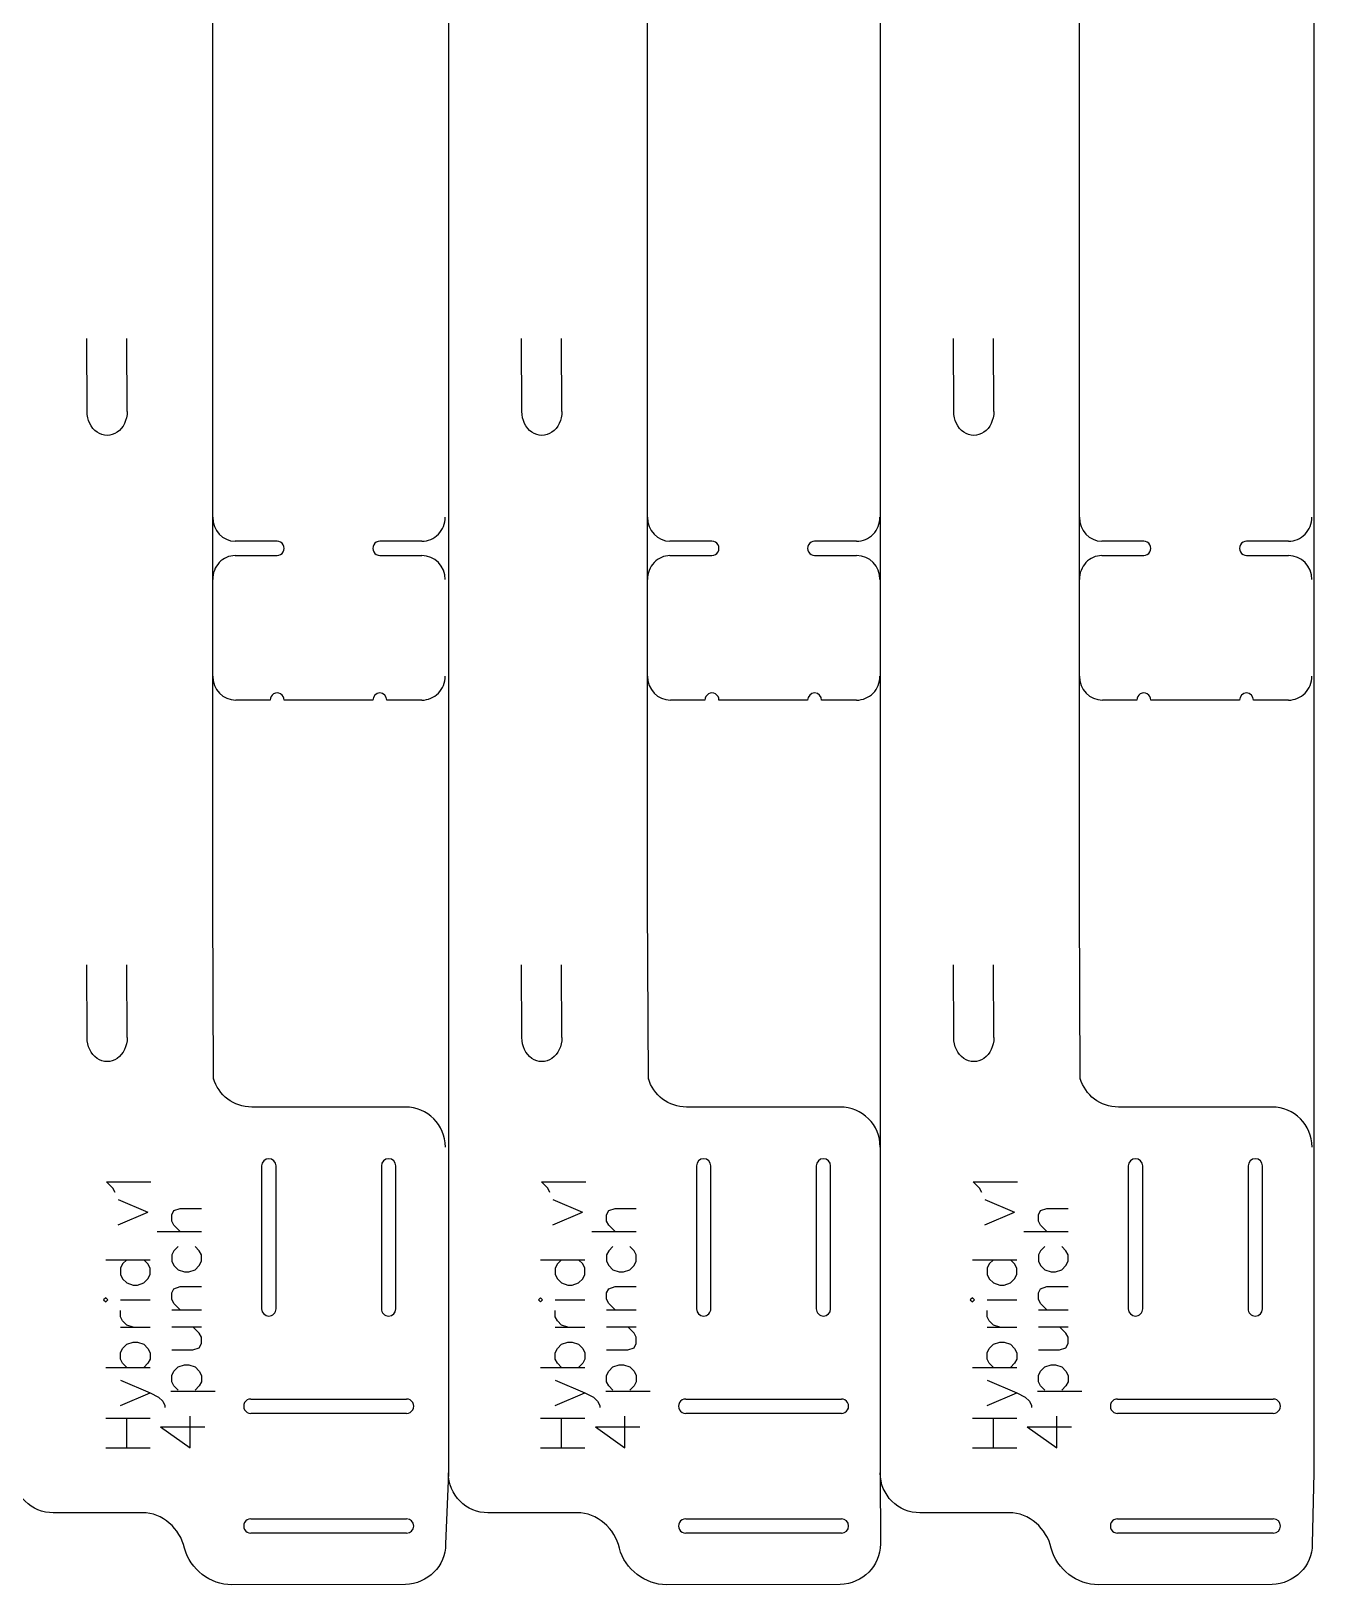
# Model space of a CAD drawing. Extents: x 8 to 984, y 25 to 710.
# Drawn here: x 389.6 to 550.2, y 321.2 to 515.8 of the extents above; entities that cross this region are included whole.
import ezdxf

# ---------------------------------------------------------------- set-up
doc = ezdxf.new("R2010")
doc.units = 0
doc.layers.add('Layer_1', color=7, linetype='CONTINUOUS')

msp = doc.modelspace()

# ---------------------------------------------------------------- linework, layer by layer
at = {"layer": 'Layer_1', "color": 7}
for p, q in [((412.319205, 406.469464), (412.319205, 656.655681)), ((466.770614, 406.469464), (466.770614, 656.655681)), ((520.852294, 406.469464), (520.852294, 656.655681)), ((441.82628, 531.72228), (441.82628, 343.774195)), ((495.90796, 531.72228), (495.90796, 343.774195)), ((550.222949, 531.72228), (550.222949, 343.774195)), ((420.388891, 451.933575), (415.128393, 451.933575)), ((438.508246, 451.933575), (433.247774, 451.933575)), ((474.8403, 451.933578), (469.579801, 451.933578)), ((492.959655, 451.933578), (487.699182, 451.933578)), ((528.92198, 451.933578), (523.661481, 451.933578)), ((547.041335, 451.933578), (541.780862, 451.933578)), ((415.128393, 450.133297), (420.388891, 450.133297)), ((433.247774, 450.133297), (438.508246, 450.133297)), ((469.579801, 450.1333), (474.8403, 450.1333)), ((487.699182, 450.1333), (492.959655, 450.1333)), ((523.661481, 450.1333), (528.92198, 450.1333)), ((541.780862, 450.1333), (547.041335, 450.1333)), ((419.513094, 432.029643), (415.194962, 432.029643)), ((432.37105, 432.030596), (421.265615, 432.030596)), ((438.508246, 432.030596), (434.124523, 432.030596)), ((473.964503, 432.029643), (469.64637, 432.029643)), ((486.822459, 432.030596), (475.717023, 432.030596)), ((492.959655, 432.030596), (488.575932, 432.030596)), ((528.046183, 432.029643), (523.72805, 432.029643)), ((540.904139, 432.030596), (529.798703, 432.030596)), ((547.041335, 432.030596), (542.657612, 432.030596)), ((412.430463, 384.590116), (412.319205, 406.469464)), ((466.881871, 384.590116), (466.770614, 406.469464)), ((520.963551, 384.590116), (520.852294, 406.469464)), ((436.451269, 381.076423), (417.217728, 381.076423)), ((490.902678, 381.076423), (471.669136, 381.076423)), ((544.984358, 381.076423), (525.750816, 381.076423)), ((441.82628, 343.774195), (441.82628, 335.267496)), ((495.90796, 343.774195), (495.90796, 335.267496)), ((550.222949, 343.774195), (550.222949, 335.267496)), ((441.82628, 335.267496), (441.486052, 326.37239)), ((495.90796, 335.267496), (495.937461, 326.37239)), ((550.222949, 335.267496), (550.019141, 326.37239)), ((403.513872, 330.270708), (392.324405, 330.273354)), ((457.965281, 330.270708), (446.775814, 330.273354)), ((512.046961, 330.270708), (500.857494, 330.273354)), ((436.443173, 321.310436), (414.686459, 321.266436)), ((490.894582, 321.310436), (469.137868, 321.266436)), ((544.976262, 321.310436), (523.219548, 321.266436))]:
    msp.add_line(p, q, dxfattribs=at)
at = {"layer": 'Layer_1', "color": 1}
for p, q in [((396.579011, 468.18214), (396.555463, 477.307461)), ((401.608713, 468.181744), (401.561961, 477.306455)), ((451.030419, 468.182143), (451.006871, 477.307464)), ((456.060122, 468.181746), (456.01337, 477.306458)), ((505.112099, 468.182143), (505.088551, 477.307464)), ((510.141802, 468.181746), (510.09505, 477.306458)), ((396.579011, 389.769652), (396.555463, 398.894973)), ((401.608713, 389.769255), (401.561961, 398.893967)), ((451.030419, 389.769652), (451.006871, 398.894973)), ((456.060122, 389.769255), (456.01337, 398.893967)), ((505.112099, 389.769652), (505.088551, 398.894973)), ((510.141802, 389.769255), (510.09505, 398.893967)), ((418.447194, 373.706692), (418.447194, 355.806677)), ((419.347174, 374.606673), (419.347174, 374.606673)), ((420.24718, 355.806677), (420.24718, 373.706692)), ((433.44719, 373.706692), (433.44719, 355.806677)), ((434.347197, 374.606673), (434.347197, 374.606673)), ((435.247177, 355.806677), (435.247177, 373.706692)), ((472.898602, 373.706692), (472.898602, 355.806677)), ((473.798583, 374.606673), (473.798583, 374.606673)), ((474.698589, 355.806677), (474.698589, 373.706692)), ((487.898599, 373.706692), (487.898599, 355.806677)), ((488.798605, 374.606673), (488.798605, 374.606673)), ((489.698586, 355.806677), (489.698586, 373.706692)), ((526.980282, 373.706692), (526.980282, 355.806677)), ((527.880262, 374.606673), (527.880262, 374.606673)), ((528.780269, 355.806677), (528.780269, 373.706692)), ((541.980279, 373.706692), (541.980279, 355.806677)), ((542.880285, 374.606673), (542.880285, 374.606673)), ((543.780266, 355.806677), (543.780266, 373.706692)), ((419.347174, 354.906671), (419.347174, 354.906671)), ((434.347197, 354.906671), (434.347197, 354.906671)), ((473.798583, 354.906671), (473.798583, 354.906671)), ((488.798605, 354.906671), (488.798605, 354.906671)), ((527.880262, 354.906671), (527.880262, 354.906671)), ((542.880285, 354.906671), (542.880285, 354.906671)), ((417.097184, 344.51979), (436.597187, 344.51979)), ((471.548592, 344.51979), (491.048596, 344.51979)), ((525.630272, 344.51979), (545.130276, 344.51979)), ((436.597187, 342.719751), (417.097184, 342.719751)), ((491.048596, 342.719777), (471.548592, 342.719777)), ((545.130276, 342.719777), (525.630272, 342.719777)), ((417.097184, 329.519794), (436.597187, 329.519794)), ((471.548592, 329.519794), (491.048596, 329.519794)), ((525.630272, 329.519794), (545.130276, 329.519794)), ((436.597187, 327.719781), (417.097184, 327.719781)), ((491.048596, 327.719781), (471.548592, 327.719781)), ((545.130276, 327.719781), (525.630272, 327.719781))]:
    msp.add_line(p, q, dxfattribs=at)
at = {"layer": 'Layer_1', "color": 5}
for p, q in [((399.825607, 370.906924), (399.031857, 371.700674)), ((399.031857, 371.700674), (404.588107, 371.700674)), ((454.277016, 370.906924), (453.483266, 371.700674)), ((453.483266, 371.700674), (459.039516, 371.700674)), ((508.358696, 370.906924), (507.564946, 371.700674)), ((507.564946, 371.700674), (513.121196, 371.700674)), ((400.09019, 370.377758), (399.825607, 370.906924)), ((454.541599, 370.377758), (454.277016, 370.906924)), ((508.623279, 370.377758), (508.358696, 370.906924)), ((400.477276, 369.515481), (404.181442, 367.927981)), ((400.477276, 366.340481), (404.181442, 367.927981)), ((407.196846, 367.593203), (407.461429, 368.122344)), ((407.461429, 368.122344), (408.255179, 368.386953)), ((408.255179, 368.386953), (410.901012, 368.386953)), ((454.928684, 369.515481), (458.632851, 367.927981)), ((454.928684, 366.340481), (458.632851, 367.927981)), ((461.648254, 367.593203), (461.912838, 368.12237)), ((461.912838, 368.12237), (462.706588, 368.386953)), ((462.706588, 368.386953), (465.352421, 368.386953)), ((509.010364, 369.515481), (512.714531, 367.927981)), ((509.010364, 366.340481), (512.714531, 367.927981)), ((515.729934, 367.593203), (515.994518, 368.12237)), ((515.994518, 368.12237), (516.788268, 368.386953)), ((516.788268, 368.386953), (519.434101, 368.386953)), ((407.196846, 366.799453), (407.196846, 367.593203)), ((407.461429, 366.270287), (407.196846, 366.799453)), ((408.255179, 365.476537), (407.461429, 366.270287)), ((461.648254, 366.799453), (461.648254, 367.593203)), ((461.912838, 366.270287), (461.648254, 366.799453)), ((462.706588, 365.476537), (461.912838, 366.270287)), ((515.729934, 366.799453), (515.729934, 367.593203)), ((515.994518, 366.270287), (515.729934, 366.799453)), ((516.788268, 365.476537), (515.994518, 366.270287)), ((405.344762, 365.476537), (410.901012, 365.476537)), ((459.796171, 365.476537), (465.352421, 365.476537)), ((513.877851, 365.476537), (519.434101, 365.476537)), ((398.920626, 361.964272), (404.476876, 361.964272)), ((401.566459, 361.964272), (401.037293, 361.435106)), ((404.212293, 361.435106), (403.683126, 361.964272)), ((407.461429, 363.095287), (407.196846, 362.566094)), ((407.196846, 362.566094), (407.196846, 361.772344)), ((407.990596, 363.624453), (407.461429, 363.095287)), ((410.636429, 363.095287), (410.107262, 363.624453)), ((410.901012, 362.566094), (410.636429, 363.095287)), ((410.901012, 361.772344), (410.901012, 362.566094)), ((453.372035, 361.964272), (458.928285, 361.964272)), ((456.017868, 361.964272), (455.488701, 361.435106)), ((458.663701, 361.435106), (458.134535, 361.964272)), ((461.912838, 363.095287), (461.648254, 362.56612)), ((461.648254, 362.56612), (461.648254, 361.77237)), ((462.442004, 363.624453), (461.912838, 363.095287)), ((465.087838, 363.095287), (464.558671, 363.624453)), ((465.352421, 362.56612), (465.087838, 363.095287)), ((465.352421, 361.77237), (465.352421, 362.56612)), ((507.453715, 361.964272), (513.009965, 361.964272)), ((510.099548, 361.964272), (509.570381, 361.435106)), ((512.745381, 361.435106), (512.216215, 361.964272)), ((515.994518, 363.095287), (515.729934, 362.56612)), ((515.729934, 362.56612), (515.729934, 361.77237)), ((516.523684, 363.624453), (515.994518, 363.095287)), ((519.169518, 363.095287), (518.640351, 363.624453)), ((519.434101, 362.56612), (519.169518, 363.095287)), ((519.434101, 361.77237), (519.434101, 362.56612)), ((401.037293, 361.435106), (400.772709, 360.905913)), ((400.772709, 360.905913), (400.772709, 360.112163)), ((400.772709, 360.112163), (401.037293, 359.583022)), ((404.476876, 360.905913), (404.212293, 361.435106)), ((404.212293, 359.583022), (404.476876, 360.112163)), ((404.476876, 360.112163), (404.476876, 360.905913)), ((407.196846, 361.772344), (407.461429, 361.243203)), ((407.461429, 361.243203), (407.990596, 360.714037)), ((407.990596, 360.714037), (408.784346, 360.449453)), ((408.784346, 360.449453), (409.313512, 360.449453)), ((409.313512, 360.449453), (410.107262, 360.714037)), ((410.107262, 360.714037), (410.636429, 361.243203)), ((410.636429, 361.243203), (410.901012, 361.772344)), ((455.488701, 361.435106), (455.224118, 360.905939)), ((455.224118, 360.905939), (455.224118, 360.112189)), ((455.224118, 360.112189), (455.488701, 359.583022)), ((458.928285, 360.905939), (458.663701, 361.435106)), ((458.663701, 359.583022), (458.928285, 360.112189)), ((458.928285, 360.112189), (458.928285, 360.905939)), ((461.648254, 361.77237), (461.912838, 361.243203)), ((461.912838, 361.243203), (462.442004, 360.714037)), ((462.442004, 360.714037), (463.235754, 360.449453)), ((463.235754, 360.449453), (463.764921, 360.449453)), ((463.764921, 360.449453), (464.558671, 360.714037)), ((464.558671, 360.714037), (465.087838, 361.243203)), ((465.087838, 361.243203), (465.352421, 361.77237)), ((509.570381, 361.435106), (509.305798, 360.905939)), ((509.305798, 360.905939), (509.305798, 360.112189)), ((509.305798, 360.112189), (509.570381, 359.583022)), ((513.009965, 360.905939), (512.745381, 361.435106)), ((512.745381, 359.583022), (513.009965, 360.112189)), ((513.009965, 360.112189), (513.009965, 360.905939)), ((515.729934, 361.77237), (515.994518, 361.243203)), ((515.994518, 361.243203), (516.523684, 360.714037)), ((516.523684, 360.714037), (517.317434, 360.449453)), ((517.317434, 360.449453), (517.846601, 360.449453)), ((517.846601, 360.449453), (518.640351, 360.714037)), ((518.640351, 360.714037), (519.169518, 361.243203)), ((519.169518, 361.243203), (519.434101, 361.77237)), ((401.037293, 359.583022), (401.566459, 359.053856)), ((401.566459, 359.053856), (402.360209, 358.789272)), ((402.360209, 358.789272), (402.889376, 358.789272)), ((402.889376, 358.789272), (403.683126, 359.053856)), ((403.683126, 359.053856), (404.212293, 359.583022)), ((407.196846, 357.803594), (407.461429, 358.332787)), ((407.461429, 358.332787), (408.255179, 358.597344)), ((408.255179, 358.597344), (410.901012, 358.597344)), ((455.488701, 359.583022), (456.017868, 359.053856)), ((456.017868, 359.053856), (456.811618, 358.789272)), ((456.811618, 358.789272), (457.340785, 358.789272)), ((457.340785, 358.789272), (458.134535, 359.053856)), ((458.134535, 359.053856), (458.663701, 359.583022)), ((461.648254, 357.80362), (461.912838, 358.332787)), ((461.912838, 358.332787), (462.706588, 358.59737)), ((462.706588, 358.59737), (465.352421, 358.59737)), ((509.570381, 359.583022), (510.099548, 359.053856)), ((510.099548, 359.053856), (510.893298, 358.789272)), ((510.893298, 358.789272), (511.422465, 358.789272)), ((511.422465, 358.789272), (512.216215, 359.053856)), ((512.216215, 359.053856), (512.745381, 359.583022)), ((515.729934, 357.80362), (515.994518, 358.332787)), ((515.994518, 358.332787), (516.788268, 358.59737)), ((516.788268, 358.59737), (519.434101, 358.59737)), ((398.920626, 357.201772), (398.656043, 356.937163)), ((398.656043, 356.937163), (398.920626, 356.672606)), ((399.185209, 356.937163), (398.920626, 357.201772)), ((398.920626, 356.672606), (399.185209, 356.937163)), ((400.772709, 356.937163), (404.476876, 356.937163)), ((407.196846, 357.009844), (407.196846, 357.803594)), ((407.461429, 356.480703), (407.196846, 357.009844)), ((408.255179, 355.686953), (407.461429, 356.480703)), ((453.372035, 357.201772), (453.107451, 356.937189)), ((453.107451, 356.937189), (453.372035, 356.672606)), ((453.636618, 356.937189), (453.372035, 357.201772)), ((453.372035, 356.672606), (453.636618, 356.937189)), ((455.224118, 356.937189), (458.928285, 356.937189)), ((461.648254, 357.00987), (461.648254, 357.80362)), ((461.912838, 356.480703), (461.648254, 357.00987)), ((462.706588, 355.686953), (461.912838, 356.480703)), ((507.453715, 357.201772), (507.189131, 356.937189)), ((507.189131, 356.937189), (507.453715, 356.672606)), ((507.718298, 356.937189), (507.453715, 357.201772)), ((507.453715, 356.672606), (507.718298, 356.937189)), ((509.305798, 356.937189), (513.009965, 356.937189)), ((515.729934, 357.00987), (515.729934, 357.80362)), ((515.994518, 356.480703), (515.729934, 357.00987)), ((516.788268, 355.686953), (515.994518, 356.480703)), ((400.772709, 354.820522), (400.772709, 355.614272)), ((401.037293, 354.291356), (400.772709, 354.820522)), ((401.566459, 353.762163), (401.037293, 354.291356)), ((407.196846, 355.686953), (410.901012, 355.686953)), ((455.224118, 354.820522), (455.224118, 355.614272)), ((455.488701, 354.291356), (455.224118, 354.820522)), ((456.017868, 353.762189), (455.488701, 354.291356)), ((461.648254, 355.686953), (465.352421, 355.686953)), ((509.305798, 354.820522), (509.305798, 355.614272)), ((509.570381, 354.291356), (509.305798, 354.820522)), ((510.099548, 353.762189), (509.570381, 354.291356)), ((515.729934, 355.686953), (519.434101, 355.686953)), ((400.772709, 353.497606), (404.476876, 353.497606)), ((402.360209, 353.497606), (401.566459, 353.762163)), ((407.196846, 353.570287), (410.901012, 353.570287)), ((410.636429, 352.776537), (409.842679, 353.570287)), ((410.901012, 352.247344), (410.636429, 352.776537)), ((410.901012, 351.453594), (410.901012, 352.247344)), ((455.224118, 353.497606), (458.928285, 353.497606)), ((456.811618, 353.497606), (456.017868, 353.762189)), ((461.648254, 353.570287), (465.352421, 353.570287)), ((465.087838, 352.776537), (464.294088, 353.570287)), ((465.352421, 352.24737), (465.087838, 352.776537)), ((465.352421, 351.45362), (465.352421, 352.24737)), ((509.305798, 353.497606), (513.009965, 353.497606)), ((510.893298, 353.497606), (510.099548, 353.762189)), ((515.729934, 353.570287), (519.434101, 353.570287)), ((519.169518, 352.776537), (518.375768, 353.570287)), ((519.434101, 352.24737), (519.169518, 352.776537)), ((519.434101, 351.45362), (519.434101, 352.24737)), ((400.772709, 350.322606), (401.037293, 350.851772)), ((400.772709, 349.528856), (400.772709, 350.322606)), ((401.037293, 350.851772), (401.566459, 351.380913)), ((401.566459, 351.380913), (402.360209, 351.645522)), ((402.360209, 351.645522), (402.889376, 351.645522)), ((402.889376, 351.645522), (403.683126, 351.380913)), ((403.683126, 351.380913), (404.212293, 350.851772)), ((404.212293, 350.851772), (404.476876, 350.322606)), ((404.476876, 350.322606), (404.476876, 349.528856)), ((407.196846, 350.659844), (409.842679, 350.659844)), ((409.842679, 350.659844), (410.636429, 350.924453)), ((410.636429, 350.924453), (410.901012, 351.453594)), ((455.224118, 350.322606), (455.488701, 350.851772)), ((455.224118, 349.528856), (455.224118, 350.322606)), ((455.488701, 350.851772), (456.017868, 351.380939)), ((456.017868, 351.380939), (456.811618, 351.645522)), ((456.811618, 351.645522), (457.340785, 351.645522)), ((457.340785, 351.645522), (458.134535, 351.380939)), ((458.134535, 351.380939), (458.663701, 350.851772)), ((458.663701, 350.851772), (458.928285, 350.322606)), ((458.928285, 350.322606), (458.928285, 349.528856)), ((461.648254, 350.65987), (464.294088, 350.65987)), ((464.294088, 350.65987), (465.087838, 350.924453)), ((465.087838, 350.924453), (465.352421, 351.45362)), ((509.305798, 350.322606), (509.570381, 350.851772)), ((509.305798, 349.528856), (509.305798, 350.322606)), ((509.570381, 350.851772), (510.099548, 351.380939)), ((510.099548, 351.380939), (510.893298, 351.645522)), ((510.893298, 351.645522), (511.422465, 351.645522)), ((511.422465, 351.645522), (512.216215, 351.380939)), ((512.216215, 351.380939), (512.745381, 350.851772)), ((512.745381, 350.851772), (513.009965, 350.322606)), ((513.009965, 350.322606), (513.009965, 349.528856)), ((515.729934, 350.65987), (518.375768, 350.65987)), ((518.375768, 350.65987), (519.169518, 350.924453)), ((519.169518, 350.924453), (519.434101, 351.45362)), ((398.920626, 348.470522), (404.476876, 348.470522)), ((401.037293, 348.999663), (400.772709, 349.528856)), ((401.566459, 348.470522), (401.037293, 348.999663)), ((404.212293, 348.999663), (403.683126, 348.470522)), ((404.476876, 349.528856), (404.212293, 348.999663)), ((407.461429, 348.014037), (407.990596, 348.543203)), ((407.990596, 348.543203), (408.784346, 348.807787)), ((408.784346, 348.807787), (409.313512, 348.807787)), ((409.313512, 348.807787), (410.107262, 348.543203)), ((410.107262, 348.543203), (410.636429, 348.014037)), ((453.372035, 348.470522), (458.928285, 348.470522)), ((455.488701, 348.999689), (455.224118, 349.528856)), ((456.017868, 348.470522), (455.488701, 348.999689)), ((458.663701, 348.999689), (458.134535, 348.470522)), ((458.928285, 349.528856), (458.663701, 348.999689)), ((461.912838, 348.014037), (462.442004, 348.543203)), ((462.442004, 348.543203), (463.235754, 348.807787)), ((463.235754, 348.807787), (463.764921, 348.807787)), ((463.764921, 348.807787), (464.558671, 348.543203)), ((464.558671, 348.543203), (465.087838, 348.014037)), ((507.453715, 348.470522), (513.009965, 348.470522)), ((509.570381, 348.999689), (509.305798, 349.528856)), ((510.099548, 348.470522), (509.570381, 348.999689)), ((512.745381, 348.999689), (512.216215, 348.470522)), ((513.009965, 349.528856), (512.745381, 348.999689)), ((515.994518, 348.014037), (516.523684, 348.543203)), ((516.523684, 348.543203), (517.317434, 348.807787)), ((517.317434, 348.807787), (517.846601, 348.807787)), ((517.846601, 348.807787), (518.640351, 348.543203)), ((518.640351, 348.543203), (519.169518, 348.014037)), ((400.772709, 346.883022), (404.476876, 345.295522)), ((407.196846, 347.484844), (407.461429, 348.014037)), ((407.196846, 346.691094), (407.196846, 347.484844)), ((407.461429, 346.161953), (407.196846, 346.691094)), ((410.636429, 348.014037), (410.901012, 347.484844)), ((410.901012, 346.691094), (410.636429, 346.161953)), ((410.901012, 347.484844), (410.901012, 346.691094)), ((455.224118, 346.883022), (458.928285, 345.295522)), ((461.648254, 347.48487), (461.912838, 348.014037)), ((461.648254, 346.69112), (461.648254, 347.48487)), ((461.912838, 346.161953), (461.648254, 346.69112)), ((465.087838, 348.014037), (465.352421, 347.48487)), ((465.352421, 346.69112), (465.087838, 346.161953)), ((465.352421, 347.48487), (465.352421, 346.69112)), ((509.305798, 346.883022), (513.009965, 345.295522)), ((515.729934, 347.48487), (515.994518, 348.014037)), ((515.729934, 346.69112), (515.729934, 347.48487)), ((515.994518, 346.161953), (515.729934, 346.69112)), ((519.169518, 348.014037), (519.434101, 347.48487)), ((519.434101, 346.69112), (519.169518, 346.161953)), ((519.434101, 347.48487), (519.434101, 346.69112)), ((400.772709, 343.708022), (404.476876, 345.295522)), ((404.476876, 345.295522), (405.535209, 344.766356)), ((405.535209, 344.766356), (406.064376, 344.237163)), ((407.085615, 345.521529), (412.641865, 345.521529)), ((407.990596, 345.632787), (407.461429, 346.161953)), ((410.636429, 346.161953), (410.107262, 345.632787)), ((455.224118, 343.708022), (458.928285, 345.295522)), ((458.928285, 345.295522), (459.986618, 344.766356)), ((459.986618, 344.766356), (460.515785, 344.237189)), ((461.537024, 345.521529), (467.093274, 345.521529)), ((462.442004, 345.632787), (461.912838, 346.161953)), ((465.087838, 346.161953), (464.558671, 345.632787)), ((509.305798, 343.708022), (513.009965, 345.295522)), ((513.009965, 345.295522), (514.068298, 344.766356)), ((514.068298, 344.766356), (514.597465, 344.237189)), ((515.618704, 345.521529), (521.174954, 345.521529)), ((516.523684, 345.632787), (515.994518, 346.161953)), ((519.169518, 346.161953), (518.640351, 345.632787)), ((406.064376, 344.237163), (406.328959, 343.708022)), ((406.328959, 343.708022), (406.328959, 343.443413)), ((460.515785, 344.237189), (460.780368, 343.708022)), ((460.780368, 343.708022), (460.780368, 343.443439)), ((514.597465, 344.237189), (514.862048, 343.708022)), ((514.862048, 343.708022), (514.862048, 343.443439)), ((398.920626, 342.120522), (404.476876, 342.120522)), ((401.566459, 338.416356), (401.566459, 342.120522)), ((405.789712, 341.047425), (409.493879, 338.401565)), ((405.789712, 341.047425), (411.345962, 341.047425)), ((409.493879, 338.401565), (409.493879, 342.370315)), ((453.372035, 342.120522), (458.928285, 342.120522)), ((456.017868, 338.416356), (456.017868, 342.120522)), ((460.241121, 341.047425), (463.945288, 338.401592)), ((460.241121, 341.047425), (465.797371, 341.047425)), ((463.945288, 338.401592), (463.945288, 342.370342)), ((507.453715, 342.120522), (513.009965, 342.120522)), ((510.099548, 338.416356), (510.099548, 342.120522)), ((514.322801, 341.047425), (518.026968, 338.401592)), ((514.322801, 341.047425), (519.879051, 341.047425)), ((518.026968, 338.401592), (518.026968, 342.370342)), ((398.920626, 338.416356), (404.476876, 338.416356)), ((453.372035, 338.416356), (458.928285, 338.416356)), ((507.453715, 338.416356), (513.009965, 338.416356))]:
    msp.add_line(p, q, dxfattribs=at)
at = {"layer": 'Layer_1', "color": 1}
for points in [[(397.836284, 465.579699), (397.058171, 466.116142), (396.579011, 467.107562), (396.579011, 468.180474)], [(401.608713, 468.180447), (401.608713, 467.107509), (401.129368, 466.116142), (400.351228, 465.579699)], [(452.287693, 465.579701), (451.50958, 466.116144), (451.030419, 467.107564), (451.030419, 468.180476)], [(456.060122, 468.18045), (456.060122, 467.107511), (455.580776, 466.116144), (454.802637, 465.579701)], [(506.369373, 465.579701), (505.59126, 466.116144), (505.112099, 467.107564), (505.112099, 468.180476)], [(510.141802, 468.18045), (510.141802, 467.107511), (509.662456, 466.116144), (508.884317, 465.579701)], [(400.351228, 465.579699), (399.573115, 465.04323), (398.614424, 465.04323), (397.836284, 465.579699)], [(454.802637, 465.579701), (454.024524, 465.043232), (453.065832, 465.043232), (452.287693, 465.579701)], [(508.884317, 465.579701), (508.106204, 465.043232), (507.147513, 465.043232), (506.369373, 465.579701)], [(397.836284, 387.167211), (397.058145, 387.703653), (396.579011, 388.695074), (396.579011, 389.767985)], [(401.608713, 389.767933), (401.608713, 388.695021), (401.129368, 387.703653), (400.351228, 387.167211)], [(452.287693, 387.167211), (451.509553, 387.703653), (451.030419, 388.695074), (451.030419, 389.767985)], [(456.060122, 389.767933), (456.060122, 388.695021), (455.580776, 387.703653), (454.802637, 387.167211)], [(506.369373, 387.167211), (505.591233, 387.703653), (505.112099, 388.695074), (505.112099, 389.767985)], [(510.141802, 389.767933), (510.141802, 388.695021), (509.662456, 387.703653), (508.884317, 387.167211)], [(400.351228, 387.167211), (399.573115, 386.630741), (398.614424, 386.630741), (397.836284, 387.167211)], [(454.802637, 387.167211), (454.024524, 386.630741), (453.065832, 386.630741), (452.287693, 387.167211)], [(508.884317, 387.167211), (508.106204, 386.630741), (507.147513, 386.630741), (506.369373, 387.167211)], [(419.347174, 374.606673), (418.850127, 374.606646), (418.447194, 374.203712), (418.447194, 373.706692)], [(420.24718, 373.706692), (420.247154, 374.203739), (419.84422, 374.606673), (419.347174, 374.606673)], [(434.347197, 374.606673), (433.85015, 374.606673), (433.44719, 374.203739), (433.44719, 373.706692)], [(435.247177, 373.706692), (435.24715, 374.203712), (434.844216, 374.606646), (434.347197, 374.606673)], [(473.798583, 374.606673), (473.301536, 374.606646), (472.898602, 374.203712), (472.898602, 373.706692)], [(474.698589, 373.706692), (474.698563, 374.203739), (474.295629, 374.606673), (473.798583, 374.606673)], [(488.798605, 374.606673), (488.301559, 374.606673), (487.898599, 374.203739), (487.898599, 373.706692)], [(489.698586, 373.706692), (489.698559, 374.203712), (489.295625, 374.606646), (488.798605, 374.606673)], [(527.880262, 374.606673), (527.383216, 374.606646), (526.980282, 374.203712), (526.980282, 373.706692)], [(528.780269, 373.706692), (528.780243, 374.203739), (528.377309, 374.606673), (527.880263, 374.606673)], [(542.880285, 374.606673), (542.383239, 374.606673), (541.980279, 374.203739), (541.980279, 373.706692)], [(543.780266, 373.706692), (543.780239, 374.203712), (543.377305, 374.606646), (542.880285, 374.606673)], [(418.447194, 355.806677), (418.447194, 355.309605), (418.850127, 354.906671), (419.347174, 354.906671)], [(419.347174, 354.906671), (419.585854, 354.906644), (419.814772, 355.001471), (419.983576, 355.170249)], [(419.983576, 355.170249), (420.152354, 355.339053), (420.24718, 355.56797), (420.24718, 355.806677)], [(433.44719, 355.806677), (433.44719, 355.56797), (433.54199, 355.339053), (433.710794, 355.170249)], [(433.710794, 355.170249), (433.879572, 355.001471), (434.10849, 354.906644), (434.347197, 354.906671)], [(434.347197, 354.906671), (434.844243, 354.906671), (435.247177, 355.309605), (435.247177, 355.806677)], [(472.898602, 355.806677), (472.898602, 355.309605), (473.301536, 354.906671), (473.798583, 354.906671)], [(473.798583, 354.906671), (474.037263, 354.906671), (474.266181, 355.001471), (474.434985, 355.170275)], [(474.434985, 355.170275), (474.603763, 355.339053), (474.698589, 355.56797), (474.698589, 355.806677)], [(487.898599, 355.806677), (487.898599, 355.56797), (487.993399, 355.339053), (488.162203, 355.170275)], [(488.162203, 355.170275), (488.330981, 355.001471), (488.559898, 354.906671), (488.798605, 354.906671)], [(488.798605, 354.906671), (489.295652, 354.906671), (489.698586, 355.309605), (489.698586, 355.806677)], [(526.980282, 355.806677), (526.980282, 355.309605), (527.383216, 354.906671), (527.880262, 354.906671)], [(527.880262, 354.906671), (528.118943, 354.906671), (528.347861, 355.001471), (528.516665, 355.170275)], [(528.516665, 355.170275), (528.685443, 355.339053), (528.780269, 355.56797), (528.780269, 355.806677)], [(541.980279, 355.806677), (541.980279, 355.56797), (542.075079, 355.339053), (542.243883, 355.170275)], [(542.243883, 355.170275), (542.412661, 355.001471), (542.641578, 354.906671), (542.880285, 354.906671)], [(542.880285, 354.906671), (543.377332, 354.906671), (543.780266, 355.309605), (543.780266, 355.806677)], [(417.097184, 344.51979), (416.775635, 344.51979), (416.478508, 344.348235), (416.317747, 344.069761)], [(437.376596, 344.069761), (437.215836, 344.348235), (436.918709, 344.51979), (436.597187, 344.51979)], [(471.548592, 344.51979), (471.227044, 344.51979), (470.929917, 344.348235), (470.769156, 344.069787)], [(491.828005, 344.069787), (491.667244, 344.348235), (491.370117, 344.51979), (491.048596, 344.51979)], [(525.630272, 344.51979), (525.308724, 344.51979), (525.011597, 344.348235), (524.850836, 344.069787)], [(545.909685, 344.069787), (545.748924, 344.348235), (545.451797, 344.51979), (545.130276, 344.51979)], [(416.317747, 344.069761), (416.156987, 343.791313), (416.156987, 343.448228), (416.317747, 343.16978)], [(416.317747, 343.16978), (416.478508, 342.891306), (416.775635, 342.719751), (417.097184, 342.719751)], [(436.597187, 342.719751), (436.918709, 342.719751), (437.215836, 342.891306), (437.376596, 343.16978)], [(437.376596, 343.16978), (437.537384, 343.448228), (437.537384, 343.791313), (437.376596, 344.069761)], [(470.769156, 344.069787), (470.608395, 343.791313), (470.608395, 343.448228), (470.769156, 343.16978)], [(470.769156, 343.16978), (470.929917, 342.891306), (471.227044, 342.719777), (471.548592, 342.719777)], [(491.048596, 342.719777), (491.370117, 342.719777), (491.667244, 342.891306), (491.828005, 343.16978)], [(491.828005, 343.16978), (491.988793, 343.448228), (491.988793, 343.791313), (491.828005, 344.069787)], [(524.850836, 344.069787), (524.690075, 343.791313), (524.690075, 343.448228), (524.850836, 343.16978)], [(524.850836, 343.16978), (525.011597, 342.891306), (525.308724, 342.719777), (525.630272, 342.719777)], [(545.130276, 342.719777), (545.451797, 342.719777), (545.748924, 342.891306), (545.909685, 343.16978)], [(545.909685, 343.16978), (546.070472, 343.448228), (546.070472, 343.791313), (545.909685, 344.069787)], [(416.317747, 329.069791), (416.156987, 328.791317), (416.156987, 328.448231), (416.317747, 328.169784)], [(417.097184, 329.519794), (416.775635, 329.519794), (416.478508, 329.348238), (416.317747, 329.069791)], [(437.497194, 328.619787), (437.497194, 329.116834), (437.094233, 329.519794), (436.597187, 329.519794)], [(470.769156, 329.069791), (470.608395, 328.791317), (470.608395, 328.448231), (470.769156, 328.169784)], [(471.548592, 329.519794), (471.227044, 329.519794), (470.929917, 329.348238), (470.769156, 329.069791)], [(491.948602, 328.619787), (491.948602, 329.116834), (491.545642, 329.519794), (491.048596, 329.519794)], [(524.850836, 329.069791), (524.690075, 328.791317), (524.690075, 328.448231), (524.850836, 328.169784)], [(525.630272, 329.519794), (525.308724, 329.519794), (525.011597, 329.348238), (524.850836, 329.069791)], [(546.030282, 328.619787), (546.030282, 329.116834), (545.627322, 329.519794), (545.130276, 329.519794)], [(416.317747, 328.169784), (416.478508, 327.89131), (416.775635, 327.719781), (417.097184, 327.719781)], [(436.597187, 327.719781), (437.094233, 327.719781), (437.497194, 328.122715), (437.497194, 328.619787)], [(470.769156, 328.169784), (470.929917, 327.89131), (471.227044, 327.719781), (471.548592, 327.719781)], [(491.048596, 327.719781), (491.545642, 327.719781), (491.948602, 328.122715), (491.948602, 328.619787)], [(524.850836, 328.169784), (525.011597, 327.89131), (525.308724, 327.719781), (525.630272, 327.719781)], [(545.130276, 327.719781), (545.627322, 327.719781), (546.030282, 328.122715), (546.030282, 328.619787)]]:
    msp.add_open_spline(points, degree=3, dxfattribs=at)
at = {"layer": 'Layer_1', "color": 7}
for points in [[(412.314813, 454.936411), (412.314813, 453.278294), (413.575579, 451.934128), (415.1308, 451.934131)], [(440.574748, 452.812386), (441.122805, 453.375081), (441.430727, 454.138258), (441.430727, 454.93403)], [(466.766222, 454.936414), (466.766222, 453.278296), (468.026988, 451.934131), (469.582209, 451.934134)], [(495.026156, 452.812389), (495.574214, 453.375083), (495.882136, 454.138261), (495.882136, 454.934032)], [(520.847902, 454.936414), (520.847902, 453.278296), (522.108668, 451.934131), (523.663889, 451.934134)], [(549.107836, 452.812389), (549.655894, 453.375083), (549.963816, 454.138261), (549.963816, 454.934032)], [(421.148166, 451.483506), (420.991559, 451.762009), (420.702105, 451.933575), (420.388891, 451.933575)], [(421.148166, 450.583367), (421.304773, 450.86187), (421.304773, 451.205003), (421.148166, 451.483506)], [(432.488472, 451.483506), (432.331865, 451.205003), (432.331865, 450.86187), (432.488472, 450.583367)], [(433.247774, 451.933575), (432.934533, 451.933575), (432.645106, 451.762009), (432.488472, 451.483506)], [(438.508246, 451.933575), (439.283316, 451.933573), (440.026663, 452.249691), (440.574748, 452.812386)], [(475.599575, 451.483508), (475.442968, 451.762011), (475.153514, 451.933578), (474.8403, 451.933578)], [(475.599575, 450.583369), (475.756182, 450.861873), (475.756182, 451.205005), (475.599575, 451.483508)], [(486.939881, 451.483508), (486.783274, 451.205005), (486.783274, 450.861873), (486.939881, 450.583369)], [(487.699182, 451.933578), (487.385942, 451.933578), (487.096514, 451.762011), (486.939881, 451.483508)], [(492.959655, 451.933578), (493.734725, 451.933575), (494.478072, 452.249694), (495.026156, 452.812389)], [(529.681255, 451.483508), (529.524648, 451.762011), (529.235194, 451.933578), (528.92198, 451.933578)], [(529.681255, 450.583369), (529.837862, 450.861873), (529.837862, 451.205005), (529.681255, 451.483508)], [(541.021561, 451.483508), (540.864954, 451.205005), (540.864954, 450.861873), (541.021561, 450.583369)], [(541.780862, 451.933578), (541.467622, 451.933578), (541.178194, 451.762011), (541.021561, 451.483508)], [(547.041335, 451.933578), (547.816405, 451.933575), (548.559752, 452.249694), (549.107836, 452.812389)], [(415.1308, 450.132768), (414.383934, 450.132771), (413.667681, 449.816456), (413.139572, 449.253412)], [(420.388891, 450.133297), (420.702105, 450.133297), (420.991559, 450.304864), (421.148166, 450.583367)], [(432.488472, 450.583367), (432.645106, 450.304864), (432.934533, 450.133297), (433.247774, 450.133297)], [(441.430727, 447.132869), (441.430701, 448.789965), (440.122284, 450.1333), (438.508246, 450.133297)], [(469.582209, 450.132771), (468.835343, 450.132773), (468.11909, 449.816459), (467.590981, 449.253415)], [(474.8403, 450.1333), (475.153514, 450.1333), (475.442968, 450.304866), (475.599575, 450.583369)], [(486.939881, 450.583369), (487.096514, 450.304866), (487.385942, 450.1333), (487.699182, 450.1333)], [(495.882136, 447.132872), (495.88211, 448.789968), (494.573692, 450.133303), (492.959655, 450.1333)], [(523.663889, 450.132771), (522.917023, 450.132773), (522.20077, 449.816459), (521.672661, 449.253415)], [(528.92198, 450.1333), (529.235194, 450.1333), (529.524648, 450.304866), (529.681255, 450.583369)], [(541.021561, 450.583369), (541.178194, 450.304866), (541.467622, 450.1333), (541.780862, 450.1333)], [(549.963816, 447.132872), (549.96379, 448.789968), (548.655372, 450.133303), (547.041335, 450.1333)], [(413.139573, 449.253412), (412.611491, 448.690371), (412.314813, 447.926723), (412.314813, 447.130462)], [(467.590981, 449.253415), (467.062899, 448.690374), (466.766222, 447.926725), (466.766222, 447.130464)], [(521.672661, 449.253415), (521.144579, 448.690374), (520.847902, 447.926725), (520.847902, 447.130464)], [(412.316242, 435.032003), (412.316216, 433.373859), (413.60508, 432.029643), (415.194962, 432.029643)], [(440.574748, 432.909409), (441.122805, 433.472099), (441.430727, 434.235263), (441.430727, 435.03105)], [(466.767651, 435.032003), (466.767624, 433.373859), (468.056489, 432.029643), (469.64637, 432.029643)], [(495.026156, 432.909409), (495.574214, 433.472099), (495.882136, 434.235263), (495.882136, 435.03105)], [(520.849331, 435.032003), (520.849304, 433.373859), (522.138169, 432.029643), (523.72805, 432.029643)], [(549.107836, 432.909409), (549.655894, 433.472099), (549.963816, 434.235263), (549.963816, 435.03105)], [(419.950477, 432.810138), (419.679226, 432.649324), (419.512115, 432.35217), (419.512115, 432.030596)], [(420.827226, 432.810138), (420.555976, 432.970925), (420.221754, 432.970925), (419.950477, 432.810138)], [(421.265588, 432.030596), (421.265588, 432.35217), (421.098504, 432.649324), (420.827226, 432.810138)], [(433.247774, 432.927004), (432.764988, 432.927004), (432.373035, 432.526266), (432.37105, 432.030596)], [(434.124523, 432.030596), (434.121877, 432.526266), (433.730585, 432.927004), (433.247774, 432.927004)], [(438.508246, 432.030596), (439.283316, 432.030596), (440.026663, 432.346693), (440.574748, 432.909409)], [(474.401885, 432.810138), (474.130635, 432.649324), (473.963524, 432.35217), (473.963524, 432.030596)], [(475.278635, 432.810138), (475.007384, 432.970925), (474.673163, 432.970925), (474.401885, 432.810138)], [(475.716997, 432.030596), (475.716997, 432.35217), (475.549913, 432.649324), (475.278635, 432.810138)], [(487.699182, 432.927004), (487.216397, 432.927004), (486.824443, 432.526266), (486.822459, 432.030596)], [(488.575932, 432.030596), (488.573286, 432.526266), (488.181994, 432.927004), (487.699182, 432.927004)], [(492.959655, 432.030596), (493.734725, 432.030596), (494.478072, 432.346693), (495.026156, 432.909409)], [(528.483565, 432.810138), (528.212315, 432.649324), (528.045204, 432.35217), (528.045204, 432.030596)], [(529.360315, 432.810138), (529.089064, 432.970925), (528.754843, 432.970925), (528.483565, 432.810138)], [(529.798677, 432.030596), (529.798677, 432.35217), (529.631593, 432.649324), (529.360315, 432.810138)], [(541.780862, 432.927004), (541.298077, 432.927004), (540.906123, 432.526266), (540.904139, 432.030596)], [(542.657612, 432.030596), (542.654966, 432.526266), (542.263674, 432.927004), (541.780862, 432.927004)], [(547.041335, 432.030596), (547.816405, 432.030596), (548.559752, 432.346693), (549.107836, 432.909409)], [(417.217728, 381.071449), (414.941226, 381.071449), (413.032628, 382.578833), (412.423689, 384.65314)], [(471.669136, 381.071449), (469.392635, 381.071449), (467.484037, 382.578833), (466.875098, 384.65314)], [(525.750816, 381.071449), (523.474315, 381.071449), (521.565717, 382.578833), (520.956778, 384.65314)], [(441.451524, 376.07601), (441.451524, 378.846065), (439.221271, 381.076423), (436.451269, 381.076423)], [(495.902933, 376.076036), (495.902933, 378.846065), (493.67268, 381.076423), (490.902678, 381.076423)], [(549.984612, 376.076036), (549.984612, 378.846065), (547.75436, 381.076423), (544.984358, 381.076423)], [(392.375152, 330.26703), (389.60515, 330.26703), (387.375426, 332.4967), (387.375426, 335.266729)], [(446.826561, 330.26703), (444.056558, 330.26703), (441.826835, 332.4967), (441.826835, 335.266729)], [(500.908241, 330.26703), (498.138238, 330.26703), (495.908515, 332.4967), (495.908515, 335.266729)], [(408.798607, 325.839863), (408.239992, 328.292551), (406.020191, 330.302035), (403.513872, 330.270708)], [(463.250015, 325.839863), (462.691401, 328.292551), (460.471599, 330.302035), (457.965281, 330.270708)], [(517.331695, 325.839863), (516.773081, 328.292551), (514.553279, 330.302035), (512.046961, 330.270708)], [(414.686459, 321.266436), (412.069783, 321.242888), (409.47811, 323.167044), (408.798607, 325.839863)], [(441.486052, 326.37239), (441.486052, 323.602388), (439.255826, 321.37219), (436.443173, 321.310436)], [(469.137868, 321.266436), (466.521191, 321.242888), (463.929518, 323.167044), (463.250015, 325.839863)], [(495.937461, 326.37239), (495.937461, 323.602388), (493.707235, 321.37219), (490.894582, 321.310436)], [(523.219548, 321.266436), (520.602871, 321.242888), (518.011198, 323.167044), (517.331695, 325.839863)], [(550.019141, 326.37239), (550.019141, 323.602388), (547.788915, 321.37219), (544.976262, 321.310436)]]:
    msp.add_open_spline(points, degree=3, dxfattribs=at)

doc.saveas('drawing.dxf')
